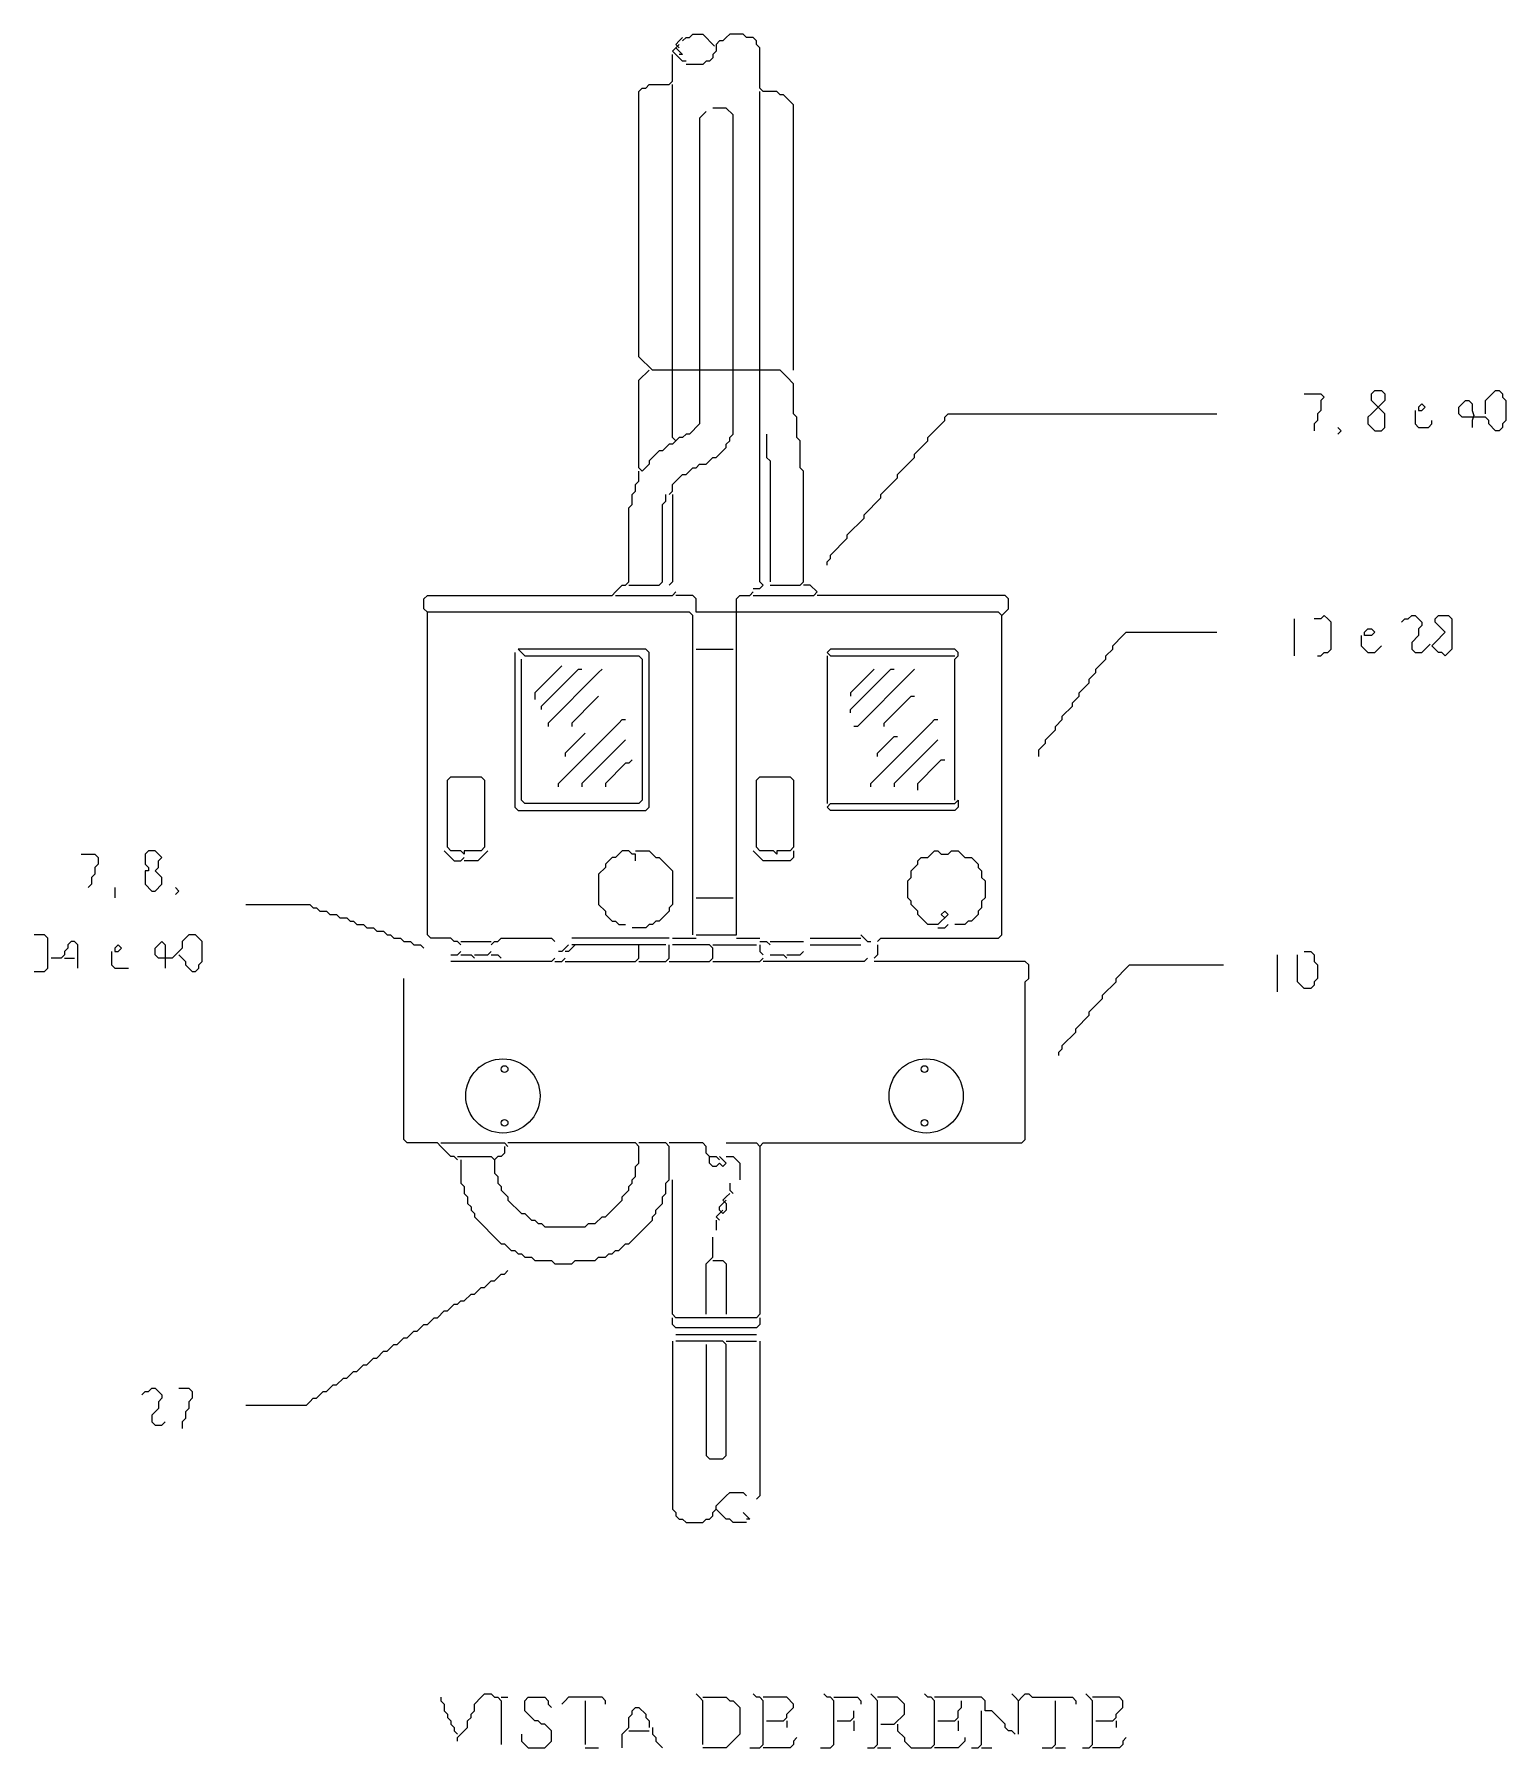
# Model space of a CAD drawing. Header units: millimetres. Extents: x 425 to 646, y 332 to 411.
# Drawn here: x 462.308 to 463.528, y 350.94 to 352.361 of the extents above; entities that cross this region are included whole.
import ezdxf

# ---------------------------------------------------------------- set-up
doc = ezdxf.new("R2010")
doc.units = ezdxf.units.MM
doc.layers.add('TRACE', color=5, linetype='Continuous')
doc.layers.add('TXT', color=7, linetype='Continuous')

msp = doc.modelspace()

# ---------------------------------------------------------------- linework, layer by layer
at = {"layer": 'TRACE'}
for points in [[(462.84805, 352.33842), (462.84526, 352.33842), (462.84248, 352.34121), (462.83969, 352.34399), (462.83691, 352.34678), (462.83969, 352.34956), (462.84248, 352.35235)], [(462.84526, 352.35791), (462.84248, 352.35513), (462.83969, 352.35235), (462.84248, 352.34956)], [(462.84526, 352.35513), (462.84805, 352.35791), (462.85083, 352.35791), (462.85362, 352.3607), (462.8564, 352.3607), (462.86197, 352.3607), (462.87172, 352.35095)], [(462.93716, 352.08222), (462.93716, 352.30222), (462.92881, 352.31057), (462.92602, 352.31057), (462.92324, 352.31336), (462.91767, 352.31336), (462.91488, 352.31336), (462.9121, 352.31336), (462.90931, 352.31614), (462.90931, 352.34956), (462.90653, 352.35235), (462.90653, 352.35513), (462.90374, 352.35791), (462.89817, 352.35791), (462.89539, 352.3607), (462.88703, 352.3607), (462.88425, 352.3607), (462.88146, 352.35791), (462.87868, 352.35513), (462.8759, 352.35513), (462.87311, 352.35235), (462.87311, 352.34956), (462.87311, 352.34678), (462.87033, 352.34399), (462.87033, 352.34121), (462.86754, 352.33842), (462.86476, 352.33842), (462.86197, 352.33564), (462.84805, 352.33564)], [(462.91767, 351.90399), (462.92045, 351.90399), (462.92324, 351.90399), (462.94273, 351.90399), (462.94552, 351.90678), (462.94552, 351.99867), (462.94273, 352.00146), (462.94273, 352.02374), (462.93995, 352.02652), (462.93995, 352.04323), (462.93716, 352.04602), (462.93716, 352.07108), (462.93159, 352.07665), (462.92881, 352.07943), (462.92602, 352.08222), (462.91488, 352.08222), (462.9121, 352.08222), (462.90931, 352.08222), (462.8926, 352.08222), (462.88982, 352.08222), (462.88703, 352.08222), (462.86476, 352.08222), (462.86197, 352.08222), (462.85919, 352.08222), (462.84248, 352.08222), (462.83969, 352.08222), (462.83691, 352.08222), (462.82298, 352.08222), (462.8202, 352.08222), (462.80906, 352.09336), (462.80906, 352.31336), (462.81184, 352.31614), (462.81463, 352.31614), (462.81741, 352.31893), (462.8202, 352.31893), (462.83412, 352.31893), (462.83691, 352.32171), (462.83691, 352.33842), (462.83691, 352.34121), (462.83691, 352.34399)], [(462.83969, 352.34956), (462.84248, 352.34678), (462.84526, 352.34399), (462.84248, 352.34399)], [(462.83969, 352.02374), (462.83691, 352.02652), (462.83691, 352.07665), (462.83691, 352.07943), (462.83691, 352.08222), (462.83691, 352.31336), (462.83691, 352.31614), (462.83691, 352.31893)], [(462.90374, 351.90121), (462.90653, 351.90121), (462.90931, 351.90121), (462.9121, 351.90399), (462.90931, 351.90678), (462.90931, 352.02374), (462.90931, 352.02652), (462.90931, 352.02931), (462.90931, 352.07665), (462.90931, 352.07943), (462.90931, 352.08222), (462.90931, 352.30779), (462.90931, 352.31057), (462.90931, 352.31336)], [(462.86476, 352.29665), (462.86197, 352.29386), (462.85919, 352.29108), (462.85919, 352.08222), (462.85919, 352.07943), (462.85919, 352.07665), (462.85919, 352.03766), (462.85083, 352.02931), (462.84805, 352.02931), (462.84526, 352.02652), (462.84248, 352.02652), (462.83969, 352.02374), (462.83691, 352.02095), (462.83412, 352.02095), (462.83134, 352.01817), (462.82855, 352.01538), (462.82577, 352.01538), (462.81741, 352.00703), (462.81741, 352.00424), (462.81184, 351.99867), (462.80906, 352.00146), (462.80906, 352.07386), (462.81184, 352.07665), (462.81463, 352.07943), (462.81741, 352.08222)], [(462.83412, 351.97918), (462.83691, 351.98197), (462.83691, 351.98754), (462.84526, 351.99589), (462.84805, 351.99589), (462.85362, 352.00146), (462.8564, 352.00146), (462.85919, 352.00424), (462.86476, 352.00424), (462.87033, 352.00981), (462.87311, 352.00981), (462.88146, 352.01817), (462.88146, 352.02095), (462.88425, 352.02374), (462.88425, 352.02652), (462.88703, 352.02931), (462.88703, 352.07665), (462.88703, 352.07943), (462.88703, 352.08222), (462.88703, 352.29386), (462.88146, 352.29943), (462.8759, 352.29943), (462.87311, 352.29943), (462.87033, 352.29943)], [(463.36045, 352.06272), (463.37438, 352.06272), (463.37716, 352.05994), (463.37438, 352.05716), (463.37438, 352.0488), (463.37159, 352.04602), (463.37159, 352.04045), (463.36881, 352.03766), (463.36881, 352.03209)], [(463.51083, 352.04602), (463.51083, 352.05716), (463.5164, 352.06272), (463.51919, 352.06551), (463.52197, 352.06551), (463.52476, 352.06272), (463.52476, 352.05994), (463.52754, 352.05716), (463.52754, 352.04045), (463.52476, 352.03766), (463.52476, 352.03488), (463.52197, 352.03209), (463.51919, 352.03209), (463.51362, 352.03766), (463.51362, 352.04045), (463.51083, 352.04323), (463.49134, 352.04323), (463.48855, 352.04602), (463.48855, 352.05159), (463.49134, 352.05437), (463.49412, 352.05716), (463.49691, 352.05716), (463.49969, 352.05437), (463.49969, 352.0488), (463.50108, 352.04462), (463.49969, 352.04045), (463.49969, 352.03766), (463.49969, 352.03488)], [(462.96501, 351.9207), (462.96501, 351.92348), (462.96779, 351.92627), (462.96779, 351.92905), (462.98172, 351.94298), (462.98172, 351.94576), (462.99564, 351.95969), (462.99564, 351.96247), (463.00957, 351.9764), (463.00957, 351.97918), (463.02349, 351.9931), (463.02349, 351.99589), (463.03741, 352.00981), (463.03741, 352.0126), (463.04855, 352.02374), (463.04855, 352.02652), (463.06248, 352.04045), (463.06248, 352.04323), (463.06526, 352.04602), (463.06805, 352.04602), (463.28805, 352.04602)], [(463.45235, 352.0488), (463.45235, 352.04602), (463.45235, 352.04323), (463.45235, 352.03766), (463.45514, 352.03488), (463.46349, 352.03488), (463.46627, 352.03766), (463.46627, 352.04045)], [(462.91488, 352.02931), (462.91488, 352.02652), (462.91488, 352.02374), (462.91488, 352.00981), (462.91767, 352.00703), (462.91767, 351.90678)], [(463.3883, 352.03488), (463.39108, 352.03209), (463.3883, 352.02931)], [(462.66146, 351.60602), (462.65868, 351.6088), (462.6559, 351.6088), (462.65311, 351.61159), (462.6364, 351.61159), (462.63362, 351.61437), (462.63362, 351.87614), (462.63362, 351.87893), (462.63362, 351.88171), (462.63083, 351.8845), (462.63083, 351.89285), (462.63362, 351.89564), (462.6364, 351.89564), (462.78678, 351.89564), (462.78957, 351.89842), (462.79235, 351.90121), (462.79514, 351.90399), (462.79792, 351.90399), (462.80071, 351.90678), (462.80071, 351.96804), (462.80349, 351.97083), (462.80349, 351.97918), (462.80627, 351.98197), (462.80627, 351.98754), (462.80906, 351.99032), (462.80906, 351.9931), (462.80906, 351.99589), (462.80906, 351.99867)], [(462.80071, 351.90399), (462.80349, 351.90399), (462.80627, 351.90399), (462.82577, 351.90399), (462.82855, 351.90678), (462.82855, 351.97083), (462.83134, 351.97361), (462.83134, 351.9764), (462.83134, 351.97918)], [(462.83691, 351.97918), (462.83691, 351.9764), (462.83691, 351.97361), (462.83691, 351.90678), (462.83412, 351.90399)], [(462.78957, 351.89564), (462.79235, 351.89564), (462.79514, 351.89564), (462.83691, 351.89564), (462.83969, 351.89842)], [(462.8564, 351.61437), (462.85919, 351.61437), (462.86197, 351.61437), (462.88982, 351.61437), (462.88982, 351.63943), (462.88982, 351.64222), (462.88982, 351.645), (462.88982, 351.84551), (462.88982, 351.84829), (462.88982, 351.85108), (462.88982, 351.87614), (462.88982, 351.87893), (462.88982, 351.88171), (462.88982, 351.89285), (462.8926, 351.89564), (462.89539, 351.89564), (462.90096, 351.89564), (462.90374, 351.89842)], [(462.90374, 351.89564), (462.90653, 351.89564), (462.90931, 351.89564), (462.95387, 351.89564), (462.95665, 351.89842), (462.95108, 351.90399), (462.9483, 351.90399), (462.94552, 351.90399)], [(463.10982, 351.87893), (463.10703, 351.88171), (462.89539, 351.88171), (462.8926, 351.88171), (462.88982, 351.88171), (462.86197, 351.88171), (462.85919, 351.88171), (462.8564, 351.88171), (462.8564, 351.89285), (462.85362, 351.89564), (462.84526, 351.89564), (462.84248, 351.89564), (462.83969, 351.89564)], [(463.00678, 351.6088), (463.00957, 351.61159), (463.10703, 351.61159), (463.10982, 351.61437), (463.10982, 351.87336), (463.10982, 351.87614), (463.10982, 351.87893), (463.11539, 351.8845), (463.11539, 351.89285), (463.1126, 351.89564), (462.96222, 351.89564), (462.95944, 351.89564), (462.95665, 351.89564)], [(462.85362, 351.61437), (462.85362, 351.63943), (462.85362, 351.64222), (462.85362, 351.645), (462.85362, 351.84551), (462.85362, 351.84829), (462.85362, 351.85108), (462.85362, 351.87336), (462.85362, 351.87614), (462.85362, 351.87893), (462.85083, 351.88171), (462.63919, 351.88171), (462.6364, 351.88171), (462.63362, 351.88171)], [(463.3521, 351.87614), (463.3521, 351.84551)], [(463.37159, 351.84551), (463.37438, 351.84551), (463.37716, 351.84829), (463.37995, 351.84829), (463.38273, 351.85108), (463.38273, 351.87336), (463.37995, 351.87614), (463.37716, 351.87893), (463.37438, 351.87614), (463.36881, 351.87614)], [(463.44121, 351.87336), (463.444, 351.87614), (463.44678, 351.87614), (463.44957, 351.87893), (463.45235, 351.87893), (463.45792, 351.87336), (463.45792, 351.87057), (463.45514, 351.86779), (463.45514, 351.86222), (463.44957, 351.85665), (463.44957, 351.85108), (463.45235, 351.84829), (463.45792, 351.84829), (463.46488, 351.85526)], [(463.14045, 351.76197), (463.14045, 351.76754), (463.14602, 351.7731), (463.14602, 351.77589), (463.15438, 351.78424), (463.15438, 351.78703), (463.15995, 351.7926), (463.15995, 351.79538), (463.1683, 351.80374), (463.1683, 351.80652), (463.17387, 351.81209), (463.17387, 351.81488), (463.18222, 351.82323), (463.18222, 351.82602), (463.18779, 351.83159), (463.18779, 351.83437), (463.19615, 351.84272), (463.19615, 351.84551), (463.20172, 351.85108), (463.20172, 351.85386), (463.21007, 351.86222), (463.21286, 351.865), (463.21564, 351.865), (463.28805, 351.865)], [(463.40779, 351.86222), (463.40779, 351.85943), (463.40779, 351.85665), (463.40779, 351.85386), (463.41336, 351.84829), (463.41893, 351.84829), (463.4245, 351.85386)], [(462.70602, 351.84829), (462.70602, 351.72019), (462.70881, 351.71741), (462.81463, 351.71741), (462.81741, 351.72019), (462.81741, 351.84829), (462.81463, 351.85108), (462.70881, 351.85108), (462.71438, 351.84551), (462.80906, 351.84551), (462.81184, 351.84272), (462.81184, 351.72576), (462.80906, 351.72298), (462.71438, 351.72298), (462.71159, 351.72576), (462.71159, 351.84272)], [(462.8564, 351.85108), (462.85919, 351.85108), (462.86197, 351.85108), (462.88703, 351.85108)], [(463.07083, 351.72576), (463.07083, 351.83716), (463.07083, 351.83994), (463.07083, 351.84272), (463.07362, 351.84551), (463.07362, 351.84829), (463.07083, 351.85108), (462.97058, 351.85108), (462.96779, 351.85108), (462.96501, 351.84829), (462.96779, 351.84551), (462.97058, 351.84551), (462.97336, 351.84551), (463.07083, 351.84551)], [(462.96501, 351.84551), (462.96501, 351.84272), (462.96501, 351.83994), (462.96501, 351.72298)], [(462.74501, 351.83716), (462.74222, 351.83437), (462.72273, 351.81488), (462.72273, 351.80931)], [(462.7283, 351.80095), (462.7283, 351.80374), (462.75615, 351.83159), (462.75893, 351.83437), (462.76172, 351.83437)], [(462.77843, 351.83437), (462.77564, 351.83159), (462.73387, 351.78981), (462.73387, 351.78703)], [(463.004, 351.83437), (463.00121, 351.83159), (462.9845, 351.81488), (462.9845, 351.81209)], [(462.9845, 351.79817), (462.9845, 351.80095), (463.01514, 351.83159), (463.01792, 351.83437), (463.02071, 351.83437)], [(463.03741, 351.83437), (463.03463, 351.83159), (462.99007, 351.78703), (462.98729, 351.78703)], [(462.77564, 351.81209), (462.77286, 351.80931), (462.75336, 351.78981), (462.75336, 351.78703)], [(463.01235, 351.78703), (463.01235, 351.78981), (463.03184, 351.80931), (463.03463, 351.81209), (463.03741, 351.81209)], [(462.74222, 351.7369), (462.74222, 351.73969), (462.79235, 351.78981), (462.79514, 351.7926), (462.79792, 351.7926)], [(463.00121, 351.7369), (463.00121, 351.73969), (463.05134, 351.78981), (463.05412, 351.7926), (463.05691, 351.7926)], [(462.7645, 351.78146), (462.76172, 351.77867), (462.74779, 351.76475), (462.74779, 351.76197)], [(462.79792, 351.77589), (462.79514, 351.7731), (462.76172, 351.73969), (462.76172, 351.7369)], [(463.00678, 351.76197), (463.00678, 351.76475), (463.01792, 351.77589), (463.02071, 351.77867), (463.02349, 351.77867)], [(463.05691, 351.77589), (463.05412, 351.7731), (463.02071, 351.73969), (463.02071, 351.7369)], [(462.80349, 351.75918), (462.80071, 351.7564), (462.79792, 351.7564), (462.78121, 351.73969), (462.78121, 351.7369)], [(463.0402, 351.73412), (463.0402, 351.73969), (463.05691, 351.7564), (463.05969, 351.75918), (463.06248, 351.75918)], [(462.64754, 351.68399), (462.65033, 351.68121), (462.65311, 351.67842), (462.6559, 351.67564), (462.66146, 351.67564), (462.66425, 351.67842)], [(462.68374, 351.68399), (462.68096, 351.68121), (462.67817, 351.67842), (462.67539, 351.67564), (462.66425, 351.67564)], [(462.80627, 351.67564), (462.80627, 351.67842), (462.80627, 351.68121), (462.80349, 351.68121), (462.80071, 351.68399), (462.79792, 351.68399), (462.79514, 351.68399), (462.79235, 351.68121), (462.78957, 351.67842), (462.78678, 351.67842), (462.78121, 351.67285), (462.78121, 351.67007), (462.77564, 351.6645), (462.77564, 351.63943), (462.78121, 351.63386), (462.78121, 351.63108), (462.78678, 351.62551), (462.78957, 351.62551), (462.79235, 351.62272), (462.79792, 351.62272)], [(462.80627, 351.68399), (462.80906, 351.68399), (462.81184, 351.68399), (462.81741, 351.68399), (462.82298, 351.67842), (462.82577, 351.67842), (462.83691, 351.66728), (462.83691, 351.63943), (462.83412, 351.63665), (462.83412, 351.63386), (462.82577, 351.62551), (462.82298, 351.62551), (462.8202, 351.62272), (462.81741, 351.62272), (462.81463, 351.61994), (462.80349, 351.61994)], [(462.93716, 351.68399), (462.93716, 351.68121), (462.93716, 351.67842), (462.93438, 351.67564), (462.92324, 351.67564), (462.9121, 351.67564), (462.90931, 351.67842), (462.90653, 351.68121), (462.90374, 351.68399)], [(463.06248, 351.62829), (463.05969, 351.63108), (463.06248, 351.63386), (463.06526, 351.63108), (463.05691, 351.62272), (463.04855, 351.62272), (463.0402, 351.63108), (463.0402, 351.63386), (463.03463, 351.63943), (463.03463, 351.64222), (463.03184, 351.645), (463.03184, 351.65893), (463.03463, 351.66171), (463.03463, 351.66728), (463.0402, 351.67285), (463.0402, 351.67564), (463.04298, 351.67842), (463.04855, 351.67842), (463.05134, 351.68121), (463.05412, 351.68399), (463.05691, 351.68399), (463.05969, 351.68121), (463.06526, 351.68121), (463.06805, 351.68399), (463.07362, 351.68399), (463.07919, 351.67842), (463.08476, 351.67842), (463.09033, 351.67285), (463.09033, 351.67007), (463.09311, 351.66728), (463.09311, 351.66171), (463.0959, 351.65893), (463.0959, 351.645), (463.09311, 351.64222), (463.09311, 351.63665), (463.09033, 351.63386), (463.09033, 351.63108), (463.08476, 351.62551), (463.08197, 351.62551), (463.07919, 351.62272), (463.07083, 351.62272)], [(462.34678, 351.68121), (462.35792, 351.68121), (462.36071, 351.67842), (462.36071, 351.67285), (462.35792, 351.67007), (462.35792, 351.6645), (462.35514, 351.66171), (462.35514, 351.65614), (462.35235, 351.65336)], [(462.37463, 351.65336), (462.37463, 351.65057), (462.37463, 351.645)], [(462.42476, 351.65336), (462.42754, 351.65057), (462.42476, 351.64779)], [(462.8564, 351.645), (462.85919, 351.645), (462.86197, 351.645), (462.88703, 351.645)], [(462.48324, 351.63943), (462.48602, 351.63943), (462.53615, 351.63943), (462.53893, 351.63665), (462.54172, 351.63665), (462.5445, 351.63386), (462.55007, 351.63386), (462.55286, 351.63108), (462.55843, 351.63108), (462.56121, 351.62829), (462.56678, 351.62829), (462.56957, 351.62551), (462.57235, 351.62551), (462.57514, 351.62272), (462.58071, 351.62272), (462.58349, 351.61994), (462.58906, 351.61994), (462.59184, 351.61716), (462.59741, 351.61716), (462.6002, 351.61437), (462.60298, 351.61437), (462.60577, 351.61159), (462.61134, 351.61159), (462.61412, 351.6088), (462.61969, 351.6088), (462.62248, 351.60602), (462.62805, 351.60602), (462.63083, 351.60323)], [(462.30779, 351.58374), (462.31615, 351.58374), (462.31893, 351.58652), (462.31893, 351.58931), (462.31893, 351.59209), (462.31893, 351.59488), (462.31893, 351.61159), (462.31615, 351.61437), (462.31058, 351.61437), (462.30779, 351.61437)], [(462.42754, 351.59766), (462.43311, 351.59209), (462.43311, 351.58931), (462.43868, 351.58374), (462.44146, 351.58374), (462.44425, 351.58652), (462.44425, 351.58931), (462.44703, 351.59209), (462.44703, 351.6088), (462.44146, 351.61437), (462.43868, 351.61437), (462.4359, 351.61437), (462.43311, 351.61159), (462.43033, 351.6088), (462.43033, 351.60323), (462.42476, 351.59766), (462.42197, 351.59488), (462.4164, 351.59488), (462.41083, 351.59488), (462.40805, 351.59766), (462.40805, 351.60323), (462.41083, 351.60602), (462.41362, 351.6088), (462.4164, 351.60602), (462.4164, 351.59488), (462.4164, 351.59209), (462.4164, 351.58931), (462.4164, 351.58652)], [(462.99286, 351.61437), (462.99564, 351.61159), (462.99843, 351.6088), (463.00121, 351.6088)], [(463.05691, 351.61994), (463.05969, 351.61994), (463.06248, 351.61994), (463.06526, 351.62272)], [(462.344, 351.58652), (462.344, 351.58931), (462.344, 351.59209), (462.344, 351.59488), (462.344, 351.60602), (462.34121, 351.6088), (462.33843, 351.6088), (462.33564, 351.60602), (462.33564, 351.60323), (462.33286, 351.60045), (462.33286, 351.59766), (462.33007, 351.59488), (462.32729, 351.59488), (462.3245, 351.59488), (462.32172, 351.59488)], [(462.37184, 351.60045), (462.37184, 351.59766), (462.37184, 351.59488), (462.37184, 351.58931), (462.37463, 351.58652), (462.38577, 351.58652)], [(462.65311, 351.59766), (462.6559, 351.59766), (462.65868, 351.59766), (462.66146, 351.60045)], [(462.66146, 351.6088), (462.66425, 351.6088), (462.66703, 351.6088), (462.68653, 351.6088)], [(462.6726, 351.59766), (462.67539, 351.59766), (462.67817, 351.59766), (462.68374, 351.59766), (462.68653, 351.60045)], [(462.68653, 351.60602), (462.68931, 351.6088), (462.6921, 351.6088), (462.69488, 351.61159), (462.69767, 351.61159), (462.73665, 351.61159), (462.73944, 351.6088)], [(462.75058, 351.60602), (462.74779, 351.60323), (462.74501, 351.60045), (462.74222, 351.60045)], [(462.75615, 351.60602), (462.75336, 351.60323), (462.75058, 351.60045), (462.74779, 351.60045)], [(462.74779, 351.59209), (462.75058, 351.59209), (462.75336, 351.59209), (462.80627, 351.59209), (462.80906, 351.59488), (462.80906, 351.60045), (462.80906, 351.60323), (462.80906, 351.60602)], [(462.83412, 351.61159), (462.81463, 351.61159), (462.81184, 351.61159), (462.80906, 351.61159), (462.75893, 351.61159), (462.75615, 351.61159), (462.75336, 351.61159)], [(462.83134, 351.60602), (462.81463, 351.60602), (462.81184, 351.60602), (462.80906, 351.60602), (462.75893, 351.60602), (462.75615, 351.60602), (462.75336, 351.60602)], [(462.80906, 351.59209), (462.81184, 351.59209), (462.81463, 351.59209), (462.83134, 351.59209), (462.83412, 351.59488), (462.83412, 351.60045), (462.83412, 351.60323), (462.83412, 351.60602)], [(462.83412, 351.59209), (462.83691, 351.59209), (462.83969, 351.59209), (462.86754, 351.59209), (462.87033, 351.59488), (462.87033, 351.59766), (462.87033, 351.60045), (462.87033, 351.60323), (462.86754, 351.60602), (462.84248, 351.60602), (462.83969, 351.60602), (462.83691, 351.60602)], [(462.83691, 351.61159), (462.83969, 351.61159), (462.84248, 351.61159), (462.8564, 351.61159)], [(462.87033, 351.60602), (462.87311, 351.60602), (462.8759, 351.60602), (462.90653, 351.60602)], [(462.88982, 351.61159), (462.8926, 351.61159), (462.89539, 351.61159), (462.90931, 351.61159)], [(462.90931, 351.6088), (462.9121, 351.6088), (462.91488, 351.6088), (462.91767, 351.60602)], [(462.90931, 351.60602), (462.90931, 351.60323), (462.90931, 351.60045), (462.9121, 351.59766)], [(462.91767, 351.6088), (462.92045, 351.6088), (462.92324, 351.6088), (462.94552, 351.6088)], [(462.93159, 351.59766), (462.93438, 351.59766), (462.93716, 351.59766), (462.94273, 351.59766), (462.94552, 351.60045)], [(462.95108, 351.61159), (462.95387, 351.61159), (462.95665, 351.61159), (462.99286, 351.61159)], [(462.95108, 351.60602), (462.95387, 351.60602), (462.95665, 351.60602), (462.99286, 351.60602)], [(463.00678, 351.60602), (463.00678, 351.60323), (463.00678, 351.60045), (463.00678, 351.59766), (463.004, 351.59488)], [(463.36045, 351.60045), (463.36324, 351.60045), (463.36602, 351.60045), (463.36881, 351.59766), (463.36881, 351.59209), (463.37159, 351.58931), (463.37159, 351.57817), (463.36881, 351.57538), (463.36881, 351.5726), (463.36602, 351.56981), (463.36045, 351.56981), (463.35488, 351.57538), (463.35488, 351.59766)], [(462.33286, 351.59488), (462.33564, 351.59488), (462.33843, 351.59488), (462.34121, 351.59488)], [(462.73944, 351.59488), (462.73665, 351.59209), (462.70045, 351.59209), (462.69767, 351.59209), (462.69488, 351.59209), (462.67817, 351.59209), (462.67539, 351.59209), (462.6726, 351.59209), (462.65868, 351.59209), (462.6559, 351.59209), (462.65311, 351.59209)], [(462.66146, 351.59766), (462.66425, 351.59766), (462.66703, 351.59766), (462.66982, 351.59766), (462.6726, 351.59488)], [(462.68653, 351.59766), (462.68931, 351.59766), (462.6921, 351.59766), (462.69488, 351.59488)], [(462.73944, 351.59209), (462.74222, 351.59209), (462.74501, 351.59209), (462.74779, 351.59488)], [(462.87033, 351.59209), (462.87311, 351.59209), (462.8759, 351.59209), (462.90931, 351.59209), (462.9121, 351.59488)], [(462.90931, 351.43893), (462.9121, 351.44171), (463.12653, 351.44171), (463.12931, 351.4445), (463.12931, 351.56981), (463.12931, 351.5726), (463.12931, 351.57538), (463.1321, 351.57817), (463.1321, 351.58931), (463.12931, 351.59209), (463.00957, 351.59209), (463.00678, 351.59209), (463.004, 351.59209)], [(462.99843, 351.59488), (462.99564, 351.59209), (462.95665, 351.59209), (462.95387, 351.59209), (462.95108, 351.59209), (462.93716, 351.59209), (462.93438, 351.59209), (462.93159, 351.59209), (462.91767, 351.59209), (462.91488, 351.59209), (462.9121, 351.59209)], [(462.91767, 351.59766), (462.92045, 351.59766), (462.92324, 351.59766), (462.92881, 351.59766), (462.93159, 351.59488)], [(463.15716, 351.51412), (463.15716, 351.5169), (463.15995, 351.51969), (463.15995, 351.52247), (463.17108, 351.53361), (463.17108, 351.5364), (463.18222, 351.54754), (463.18222, 351.55032), (463.19336, 351.56146), (463.19336, 351.56424), (463.2045, 351.57538), (463.2045, 351.57817), (463.21286, 351.58652), (463.21564, 351.58931), (463.21843, 351.58931), (463.29362, 351.58931)], [(463.33817, 351.59766), (463.33817, 351.56703)], [(462.65868, 351.42779), (462.6559, 351.43057), (462.65311, 351.43057), (462.65033, 351.43336), (462.64754, 351.43614), (462.64476, 351.43893), (462.64197, 351.44171), (462.61691, 351.44171), (462.61412, 351.4445), (462.61412, 351.5726), (462.61412, 351.57538), (462.61412, 351.57817)], [(462.64476, 351.44171), (462.64754, 351.44171), (462.65033, 351.44171), (462.69767, 351.44171), (462.70045, 351.43893)], [(462.65868, 351.43057), (462.66146, 351.43057), (462.66425, 351.43057), (462.68653, 351.43057), (462.68931, 351.42779), (462.68931, 351.41665), (462.6921, 351.41386), (462.6921, 351.40829), (462.69488, 351.40551), (462.69488, 351.40272), (462.70045, 351.39716), (462.70045, 351.39437), (462.71159, 351.38323), (462.71438, 351.38323), (462.71995, 351.37766), (462.72273, 351.37766), (462.72552, 351.37488), (462.7283, 351.37488), (462.73108, 351.37209), (462.7645, 351.37209), (462.76729, 351.37488), (462.77286, 351.37488), (462.77843, 351.38045), (462.78121, 351.38045), (462.79514, 351.39437), (462.79514, 351.39716), (462.80071, 351.40272), (462.80071, 351.40551), (462.80349, 351.40829), (462.80349, 351.41108), (462.80627, 351.41386), (462.80627, 351.42222), (462.80906, 351.425), (462.80906, 351.43336), (462.80906, 351.43614), (462.80906, 351.43893), (462.80627, 351.44171), (462.70602, 351.44171), (462.70324, 351.44171), (462.70045, 351.44171)], [(462.66146, 351.42779), (462.66146, 351.425), (462.66146, 351.42222), (462.66146, 351.40829), (462.66425, 351.40551), (462.66425, 351.39994), (462.66703, 351.39716), (462.66703, 351.39159), (462.66982, 351.3888), (462.66982, 351.38602), (462.6726, 351.38323), (462.6726, 351.38045), (462.69488, 351.35817), (462.69767, 351.35817), (462.70324, 351.3526), (462.70602, 351.3526), (462.70881, 351.34981), (462.71159, 351.34981), (462.71438, 351.34703), (462.71995, 351.34703), (462.72273, 351.34424), (462.73665, 351.34424), (462.73944, 351.34146), (462.75336, 351.34146), (462.75615, 351.34424), (462.77286, 351.34424), (462.77564, 351.34703), (462.78121, 351.34703), (462.784, 351.34981), (462.78678, 351.34981), (462.78957, 351.3526), (462.79235, 351.3526), (462.79792, 351.35817), (462.80071, 351.35817), (462.8202, 351.37766), (462.8202, 351.38045), (462.82298, 351.38323), (462.82298, 351.38602), (462.82855, 351.39159), (462.82855, 351.39716), (462.83134, 351.39994), (462.83134, 351.40829), (462.83412, 351.41108), (462.83412, 351.43336), (462.83412, 351.43614), (462.83412, 351.43893), (462.83134, 351.44171), (462.81463, 351.44171), (462.81184, 351.44171), (462.80906, 351.44171)], [(462.8759, 351.43057), (462.87868, 351.42779), (462.88146, 351.425), (462.87868, 351.42222), (462.8759, 351.425), (462.87311, 351.42222), (462.87033, 351.42222), (462.86754, 351.425), (462.86754, 351.42779), (462.86754, 351.43057), (462.86476, 351.43336), (462.86476, 351.43614), (462.86476, 351.43893), (462.86197, 351.44171), (462.83969, 351.44171), (462.83691, 351.44171), (462.83412, 351.44171)], [(462.88146, 351.44171), (462.88425, 351.44171), (462.88703, 351.44171), (462.90653, 351.44171), (462.90931, 351.43893), (462.90931, 351.43614), (462.90931, 351.43336), (462.90931, 351.29969), (462.90653, 351.2969), (462.88703, 351.2969), (462.88425, 351.2969), (462.88146, 351.2969), (462.87033, 351.2969), (462.86754, 351.2969), (462.86476, 351.2969), (462.84526, 351.2969), (462.84248, 351.2969), (462.83969, 351.2969), (462.83691, 351.29969), (462.83691, 351.40551), (462.83691, 351.40829), (462.83691, 351.41108)], [(462.69767, 351.43893), (462.69767, 351.43614), (462.69767, 351.43336), (462.69488, 351.43057), (462.6921, 351.43057), (462.68931, 351.42779)], [(462.86754, 351.43057), (462.87033, 351.43057), (462.87311, 351.43057), (462.8759, 351.42779)], [(462.88146, 351.43057), (462.88425, 351.43057), (462.88703, 351.43057), (462.8926, 351.425), (462.8926, 351.41108)], [(462.88425, 351.39994), (462.88146, 351.39716), (462.87868, 351.39437), (462.88146, 351.39159), (462.88146, 351.3888), (462.88146, 351.38602), (462.87868, 351.38323), (462.8759, 351.38602), (462.8759, 351.3888), (462.87868, 351.39159), (462.88146, 351.39437)], [(462.88425, 351.40829), (462.88425, 351.40551), (462.88425, 351.40272), (462.88703, 351.39994)], [(462.87868, 351.38602), (462.8759, 351.38323), (462.87311, 351.38045), (462.8759, 351.37766)], [(462.87311, 351.37766), (462.87311, 351.37488), (462.87311, 351.37209), (462.87311, 351.36931)], [(462.86476, 351.29969), (462.86476, 351.34146), (462.86754, 351.34424), (462.87033, 351.34703), (462.87033, 351.35817), (462.87033, 351.36095), (462.87033, 351.36374)], [(462.87033, 351.34424), (462.87311, 351.34424), (462.8759, 351.34424), (462.87868, 351.34424), (462.88146, 351.34146), (462.88146, 351.29969)], [(462.48324, 351.2245), (462.53336, 351.2245), (462.53615, 351.22728), (462.53893, 351.23007), (462.54172, 351.23007), (462.54729, 351.23564), (462.55007, 351.23564), (462.55564, 351.24121), (462.55843, 351.24121), (462.564, 351.24678), (462.56678, 351.24678), (462.57235, 351.25235), (462.57514, 351.25235), (462.58071, 351.25791), (462.58349, 351.25791), (462.58906, 351.26348), (462.59184, 351.26348), (462.59741, 351.26905), (462.6002, 351.26905), (462.60577, 351.27462), (462.60855, 351.27462), (462.61412, 351.28019), (462.61691, 351.28019), (462.62248, 351.28576), (462.62526, 351.28576), (462.63083, 351.29133), (462.63362, 351.29133), (462.63919, 351.2969), (462.64197, 351.2969), (462.64754, 351.30247), (462.65033, 351.30247), (462.6559, 351.30804), (462.65868, 351.30804), (462.66146, 351.31083), (462.66425, 351.31083), (462.66982, 351.3164), (462.6726, 351.3164), (462.67817, 351.32197), (462.68096, 351.32197), (462.68653, 351.32754), (462.68931, 351.32754), (462.69488, 351.3331), (462.69767, 351.3331), (462.70045, 351.33589)], [(462.90931, 351.2969), (462.90931, 351.29412), (462.90931, 351.29133), (462.90653, 351.28855), (462.84526, 351.28855), (462.84248, 351.28855), (462.83969, 351.28855), (462.83691, 351.29133), (462.83691, 351.29412), (462.83691, 351.2969)], [(462.83691, 351.27741), (462.83691, 351.27462), (462.83691, 351.27184), (462.83691, 351.13817), (462.83969, 351.13538), (462.83969, 351.1326), (462.84248, 351.12981), (462.84526, 351.12981), (462.84805, 351.12703), (462.86197, 351.12703), (462.86476, 351.12981), (462.86754, 351.12981), (462.87033, 351.1326), (462.87033, 351.13538), (462.87311, 351.13817)], [(462.83969, 351.28298), (462.84248, 351.28298), (462.84526, 351.28298), (462.90653, 351.28298)], [(462.86476, 351.27462), (462.86476, 351.27184), (462.86476, 351.26905), (462.86476, 351.18272), (462.86754, 351.17994), (462.87868, 351.17994), (462.88146, 351.18272), (462.88146, 351.27462), (462.87868, 351.27741), (462.87033, 351.27741), (462.86754, 351.27741), (462.86476, 351.27741), (462.84526, 351.27741), (462.84248, 351.27741), (462.83969, 351.27741)], [(462.88146, 351.27741), (462.88425, 351.27741), (462.88703, 351.27741), (462.90653, 351.27741)], [(462.90931, 351.27741), (462.90931, 351.27462), (462.90931, 351.27184), (462.90931, 351.14931), (462.90653, 351.14652)], [(462.39691, 351.23285), (462.39969, 351.23564), (462.40248, 351.23564), (462.40526, 351.23842), (462.40805, 351.23842), (462.41362, 351.23285), (462.41362, 351.23007), (462.41083, 351.22728), (462.41083, 351.22171), (462.40526, 351.21614), (462.40526, 351.21057), (462.40805, 351.20779), (462.41362, 351.20779), (462.4164, 351.21057)], [(462.42754, 351.23842), (462.43033, 351.23842), (462.4359, 351.23842), (462.43868, 351.23564), (462.43868, 351.23007), (462.4359, 351.22728), (462.4359, 351.22171), (462.43311, 351.21893), (462.43311, 351.21336), (462.43033, 351.21057), (462.43033, 351.205)], [(462.89817, 351.12703), (462.88703, 351.12703), (462.88425, 351.12981), (462.88146, 351.12981), (462.87868, 351.1326), (462.8759, 351.13538), (462.87311, 351.13817), (462.87311, 351.14095), (462.88146, 351.14931), (462.88425, 351.15209), (462.88703, 351.15209), (462.89539, 351.15209), (462.89817, 351.14931)], [(462.89539, 351.13538), (462.89817, 351.1326), (462.90096, 351.12981), (462.89817, 351.12981)], [(462.64476, 350.98222), (462.64476, 350.97943), (462.64754, 350.97665), (462.64754, 350.97108), (462.65033, 350.96829), (462.65033, 350.96551), (462.65311, 350.96272), (462.65311, 350.95994), (462.6559, 350.95716), (462.6559, 350.95437), (462.65868, 350.95159)], [(462.65868, 350.94602), (462.65868, 350.9488), (462.66703, 350.95716), (462.66703, 350.96272), (462.66982, 350.96551), (462.66982, 350.96829), (462.6726, 350.97108), (462.6726, 350.97665), (462.67817, 350.98222), (462.68096, 350.985), (462.68374, 350.985), (462.68653, 350.985), (462.68931, 350.98222), (462.6921, 350.98222), (462.69488, 350.97943), (462.69488, 350.97665), (462.69488, 350.97386), (462.69488, 350.94323)], [(462.69488, 350.98222), (462.69767, 350.98222), (462.70045, 350.98222)], [(462.71159, 350.95159), (462.71159, 350.94602), (462.71716, 350.94045), (462.73108, 350.94045), (462.73665, 350.94602), (462.73665, 350.95437), (462.73108, 350.95994), (462.7283, 350.95994), (462.72552, 350.96272), (462.72273, 350.96272), (462.71438, 350.97108), (462.71438, 350.97943), (462.71716, 350.98222), (462.71995, 350.98222), (462.73108, 350.98222), (462.73387, 350.97943), (462.73387, 350.97665), (462.73665, 350.97386)], [(462.78121, 350.97665), (462.78121, 350.97943), (462.77843, 350.98222), (462.77007, 350.98222), (462.76729, 350.98222), (462.7645, 350.98222), (462.75336, 350.98222), (462.75058, 350.98222), (462.74779, 350.97943), (462.74501, 350.97665)], [(462.7645, 350.97943), (462.7645, 350.97665), (462.7645, 350.97386), (462.7645, 350.94323)], [(462.79514, 350.94045), (462.79514, 350.95159), (462.79792, 350.95437), (462.80071, 350.95716), (462.80071, 350.96551), (462.80349, 350.96829), (462.80349, 350.97108), (462.80627, 350.97386), (462.80906, 350.97386), (462.81463, 350.96829), (462.81463, 350.96551), (462.81741, 350.96272), (462.81741, 350.95716)], [(462.86197, 350.94323), (462.86197, 350.97386), (462.86197, 350.97665), (462.86197, 350.97943), (462.85919, 350.98222), (462.8564, 350.985)], [(462.86197, 350.98222), (462.86476, 350.98222), (462.86754, 350.98222), (462.88146, 350.98222), (462.88425, 350.97943), (462.88703, 350.97943), (462.8926, 350.97386), (462.8926, 350.95159), (462.88146, 350.94045), (462.86197, 350.94045)], [(462.90096, 350.94045), (462.90374, 350.94045), (462.90931, 350.94045), (462.9121, 350.94323), (462.9121, 350.95716), (462.9121, 350.95994), (462.9121, 350.96272), (462.9121, 350.97386), (462.9121, 350.97665), (462.9121, 350.97943), (462.90931, 350.98222), (462.90653, 350.98222), (462.90374, 350.985)], [(462.91488, 350.96272), (462.91767, 350.96272), (462.92045, 350.96272), (462.92881, 350.96272), (462.93159, 350.96551), (462.93159, 350.96829), (462.93716, 350.97386), (462.93716, 350.97665), (462.93159, 350.98222), (462.91767, 350.98222), (462.91488, 350.98222), (462.9121, 350.98222)], [(462.95944, 350.94045), (462.96222, 350.94045), (462.96779, 350.94045), (462.97058, 350.94323), (462.97058, 350.95716), (462.97058, 350.95994), (462.97058, 350.96272), (462.97058, 350.97386), (462.97058, 350.97665), (462.97058, 350.97943), (462.96779, 350.98222), (462.96501, 350.98222), (462.96222, 350.985)], [(462.97058, 350.98222), (462.97336, 350.98222), (462.97615, 350.98222), (462.99007, 350.98222), (462.99286, 350.97943), (462.99286, 350.97665)], [(462.99843, 350.94045), (463.00121, 350.94045), (463.004, 350.94045), (463.00678, 350.94323), (463.00678, 350.95437), (463.00678, 350.95716), (463.00678, 350.95994), (463.00678, 350.97386), (463.00678, 350.97665), (463.00678, 350.97943), (463.004, 350.98222), (463.00121, 350.985)], [(463.00957, 350.95994), (463.01235, 350.95994), (463.01514, 350.95994), (463.02071, 350.95994), (463.02906, 350.96829), (463.02906, 350.97665), (463.02349, 350.98222), (463.01235, 350.98222), (463.00957, 350.98222), (463.00678, 350.98222)], [(463.02349, 350.95994), (463.02349, 350.95716), (463.02349, 350.95437), (463.02906, 350.9488), (463.02906, 350.94602), (463.03463, 350.94045), (463.05134, 350.94045), (463.05412, 350.94323), (463.05412, 350.95716), (463.05412, 350.95994), (463.05412, 350.96272), (463.05412, 350.97386), (463.05412, 350.97665), (463.05412, 350.97943), (463.05134, 350.98222), (463.04855, 350.98222), (463.04577, 350.985)], [(463.12096, 350.95159), (463.11817, 350.95437), (463.11539, 350.95437), (463.1126, 350.95716), (463.1126, 350.95994), (463.10146, 350.97108), (463.09868, 350.97108), (463.0959, 350.97108), (463.0959, 350.97943), (463.09311, 350.98222), (463.08197, 350.98222), (463.07919, 350.98222), (463.0764, 350.98222), (463.05969, 350.98222), (463.05691, 350.98222), (463.05412, 350.98222)], [(463.05691, 350.96272), (463.05969, 350.96272), (463.06248, 350.96272), (463.07083, 350.96272), (463.07362, 350.96551), (463.07362, 350.97108), (463.0764, 350.97386), (463.0764, 350.97665), (463.0764, 350.97943)], [(463.11817, 350.985), (463.12096, 350.98222), (463.12374, 350.97943)], [(463.12374, 350.95159), (463.12374, 350.97386), (463.12374, 350.97665), (463.12374, 350.97943), (463.12653, 350.98222), (463.12931, 350.985), (463.1321, 350.985), (463.13488, 350.98222), (463.15438, 350.98222), (463.15716, 350.98222), (463.15995, 350.98222), (463.1683, 350.98222), (463.17108, 350.97943), (463.17108, 350.97665)], [(463.14324, 350.94045), (463.14602, 350.94045), (463.15159, 350.94045), (463.15438, 350.94323), (463.15438, 350.97386), (463.15438, 350.97665), (463.15438, 350.97943)], [(463.17665, 350.94045), (463.17944, 350.94045), (463.18222, 350.94045), (463.18501, 350.94323), (463.18501, 350.95716), (463.18501, 350.95994), (463.18501, 350.96272), (463.18501, 350.97386), (463.18501, 350.97665), (463.18501, 350.97943), (463.18222, 350.98222), (463.17944, 350.985)], [(463.18779, 350.96272), (463.19058, 350.96272), (463.19336, 350.96272), (463.20172, 350.96272), (463.2045, 350.96551), (463.2045, 350.96829), (463.21007, 350.97386), (463.21007, 350.97943), (463.20729, 350.98222), (463.19058, 350.98222), (463.18779, 350.98222), (463.18501, 350.98222)], [(462.93159, 350.96272), (462.93159, 350.95994), (462.93159, 350.95716)], [(462.97336, 350.96272), (462.97615, 350.96272), (462.97893, 350.96272), (462.9845, 350.96272), (462.98729, 350.96551), (462.98729, 350.96829), (462.98729, 350.97108)], [(462.98729, 350.96272), (462.98729, 350.95994), (462.98729, 350.95716), (462.98729, 350.95437)], [(463.07362, 350.96272), (463.07362, 350.95994), (463.07362, 350.95716), (463.07362, 350.95437)], [(463.08476, 350.94045), (463.08754, 350.94045), (463.09033, 350.94045), (463.09311, 350.94323), (463.09311, 350.96551), (463.09311, 350.96829), (463.09311, 350.97108)], [(463.2045, 350.96272), (463.2045, 350.95994), (463.2045, 350.95716)], [(462.80071, 350.95437), (462.80349, 350.95437), (462.80627, 350.95437), (462.81741, 350.95437)], [(462.8202, 350.95716), (462.8202, 350.95437), (462.8202, 350.95159), (462.82298, 350.9488), (462.82298, 350.94602), (462.82855, 350.94045)], [(462.93995, 350.9488), (462.93716, 350.94602), (462.93716, 350.94323), (462.93438, 350.94045), (462.9121, 350.94045)], [(463.07919, 350.9488), (463.07919, 350.94602), (463.07362, 350.94045), (463.05412, 350.94045)], [(463.21286, 350.9488), (463.21007, 350.94602), (463.21007, 350.94323), (463.20729, 350.94045), (463.18501, 350.94045)], [(462.7645, 350.94045), (462.76729, 350.94045), (462.77007, 350.94045), (462.77564, 350.94045)], [(463.00678, 350.94045), (463.00957, 350.94045), (463.01235, 350.94045), (463.01792, 350.94045)], [(463.09311, 350.94045), (463.0959, 350.94045), (463.09868, 350.94045), (463.10146, 350.94045)], [(463.15438, 350.94045), (463.15716, 350.94045), (463.15995, 350.94045), (463.16273, 350.94045)]]:
    msp.add_lwpolyline(points, dxfattribs=at)
for points in [[(463.42172, 352.05159), (463.41893, 352.0488), (463.41615, 352.04602), (463.41336, 352.04323), (463.41336, 352.03766), (463.41893, 352.03209), (463.4245, 352.03209), (463.42729, 352.03488), (463.42729, 352.04602), (463.42172, 352.05159), (463.41615, 352.05716), (463.41615, 352.06272), (463.41893, 352.06551), (463.42172, 352.06551), (463.4245, 352.06551), (463.42729, 352.06272), (463.42729, 352.05716)], [(463.45514, 352.0488), (463.45792, 352.0488), (463.46071, 352.05159), (463.45792, 352.05437), (463.45514, 352.05159)], [(463.41058, 351.86222), (463.41058, 351.865), (463.41336, 351.86779), (463.41615, 351.86779), (463.41893, 351.865), (463.41615, 351.86222)], [(463.46627, 351.85386), (463.47184, 351.85943), (463.47463, 351.86222), (463.47741, 351.865), (463.46906, 351.87336), (463.46906, 351.87614), (463.47184, 351.87893), (463.47463, 351.87893), (463.4802, 351.87893), (463.48298, 351.87614), (463.48298, 351.865), (463.48298, 351.86222), (463.48298, 351.85943), (463.48298, 351.85108), (463.47741, 351.84551), (463.47463, 351.84829), (463.47184, 351.84829)], [(462.66425, 351.68121), (462.66146, 351.68399), (462.65868, 351.68399), (462.6559, 351.68399), (462.65311, 351.68399), (462.65033, 351.68678), (462.65033, 351.74247), (462.65311, 351.74526), (462.6559, 351.74526), (462.67817, 351.74526), (462.68096, 351.74247), (462.68096, 351.68678), (462.67817, 351.68399), (462.66982, 351.68399), (462.66703, 351.68399), (462.66425, 351.68399)], [(462.92324, 351.68121), (462.92045, 351.68399), (462.91488, 351.68399), (462.9121, 351.68399), (462.90931, 351.68399), (462.90653, 351.68678), (462.90653, 351.74247), (462.90931, 351.74526), (462.9121, 351.74526), (462.93438, 351.74526), (462.93716, 351.74247), (462.93716, 351.68678), (462.93438, 351.68399), (462.92881, 351.68399), (462.92602, 351.68399), (462.92324, 351.68399)], [(463.07362, 351.72576), (463.07362, 351.72298), (463.07362, 351.72019), (463.07083, 351.71741), (462.96779, 351.71741), (462.96501, 351.72019), (462.96779, 351.72298), (462.97058, 351.72298), (462.97336, 351.72298), (463.07083, 351.72298)], [(462.39969, 351.66728), (462.39969, 351.6645), (462.39969, 351.66171), (462.39969, 351.65614), (462.40526, 351.65057), (462.40805, 351.65057), (462.41362, 351.65614), (462.41362, 351.66171), (462.40805, 351.66728), (462.41083, 351.67007), (462.41083, 351.67564), (462.41362, 351.67842), (462.40805, 351.68399), (462.40526, 351.68399), (462.40248, 351.68399), (462.39969, 351.68121), (462.39969, 351.67285), (462.40248, 351.67007), (462.40248, 351.66728)], [(462.37463, 351.60045), (462.37741, 351.60045), (462.3802, 351.60323), (462.37741, 351.60602), (462.37463, 351.60323)]]:
    msp.add_lwpolyline(points, close=True, dxfattribs=at)
at = {"layer": 'TXT'}
for centre, radius in [((462.69627, 351.4807), 0.03076), ((462.69767, 351.50298), 0.00278), ((463.04716, 351.4807), 0.03076), ((463.04577, 351.50298), 0.00278), ((462.69767, 351.45842), 0.00278), ((463.04577, 351.45842), 0.00278)]:
    msp.add_circle(centre, radius, dxfattribs=at)

doc.saveas('drawing.dxf')
